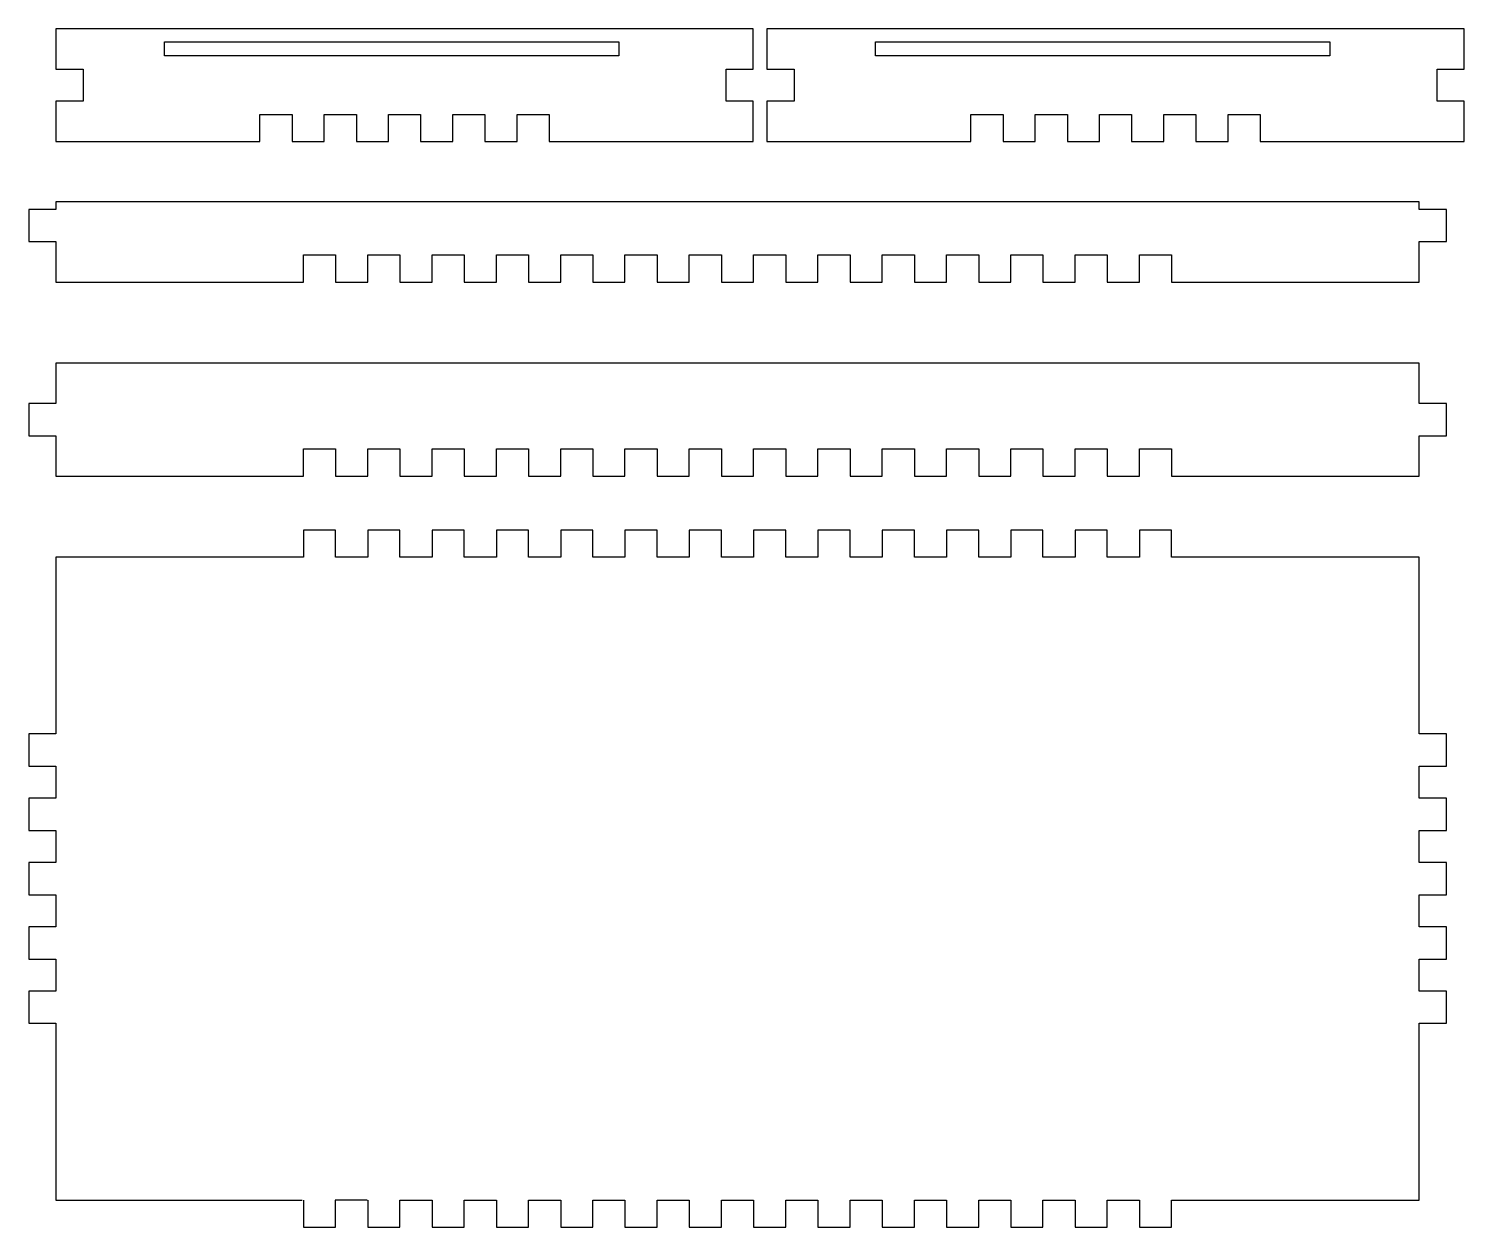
# Model space of a CAD drawing. Extents: x -5 to 263, y -5 to 219.
import ezdxf

# ---------------------------------------------------------------- set-up
doc = ezdxf.new("R2010")
doc.units = 0
doc.layers.get('0').update_dxf_attribs({"linetype": 'CONTINUOUS'})

msp = doc.modelspace()

# ---------------------------------------------------------------- linework, layer by layer
at = {"color": 7}
for points in [[(38.07, 202.63), (44.07, 202.63), (44.07, 197.56), (50.07, 197.56), (50.07, 202.63), (56.07, 202.63), (56.07, 197.56), (62.07, 197.56), (62.07, 202.63), (68.07, 202.63), (68.07, 197.56), (74.07, 197.56), (74.07, 202.63), (80.07, 202.63), (80.07, 197.56), (86.07, 197.56), (86.07, 202.63), (92.07, 202.63), (92.07, 197.56), (130.14, 197.56), (130.14, 205.095), (125.07, 205.095), (125.07, 211.095), (130.14, 211.095), (130.14, 218.63), (0, 218.63), (0, 211.095), (5.06999, 211.095), (5.06999, 205.095), (0, 205.095), (0, 197.56), (38.07, 197.56), (38.07, 202.63)], [(170.745, 202.63), (176.745, 202.63), (176.745, 197.56), (182.745, 197.56), (182.745, 202.63), (188.745, 202.63), (188.745, 197.56), (194.745, 197.56), (194.745, 202.63), (200.745, 202.63), (200.745, 197.56), (206.745, 197.56), (206.745, 202.63), (212.745, 202.63), (212.745, 197.56), (218.745, 197.56), (218.745, 202.63), (224.745, 202.63), (224.745, 197.56), (262.815, 197.56), (262.815, 205.095), (257.745, 205.095), (257.745, 211.095), (262.815, 211.095), (262.815, 218.63), (132.675, 218.63), (132.675, 211.095), (137.745, 211.095), (137.745, 205.095), (132.675, 205.095), (132.675, 197.56), (170.745, 197.56), (170.745, 202.63)], [(20.28, 213.56), (20.28, 216.2), (105.07, 216.2), (105.07, 213.56), (20.28, 213.56)], [(152.955, 213.56), (152.955, 216.2), (237.745, 216.2), (237.745, 213.56), (152.955, 213.56)], [(46.2, 176.42), (52.2, 176.42), (52.2, 171.35), (58.2, 171.35), (58.2, 176.42), (64.2, 176.42), (64.2, 171.35), (70.2, 171.35), (70.2, 176.42), (76.2, 176.42), (76.2, 171.35), (82.2, 171.35), (82.2, 176.42), (88.2, 176.42), (88.2, 171.35), (94.2, 171.35), (94.2, 176.42), (100.2, 176.42), (100.2, 171.35), (106.2, 171.35), (106.2, 176.42), (112.2, 176.42), (112.2, 171.35), (118.2, 171.35), (118.2, 176.42), (124.2, 176.42), (124.2, 171.35), (130.2, 171.35), (130.2, 176.42), (136.2, 176.42), (136.2, 171.35), (142.2, 171.35), (142.2, 176.42), (148.2, 176.42), (148.2, 171.35), (154.2, 171.35), (154.2, 176.42), (160.2, 176.42), (160.2, 171.35), (166.2, 171.35), (166.2, 176.42), (172.2, 176.42), (172.2, 171.35), (178.2, 171.35), (178.2, 176.42), (184.2, 176.42), (184.2, 171.35), (190.2, 171.35), (190.2, 176.42), (196.2, 176.42), (196.2, 171.35), (202.2, 171.35), (202.2, 176.42), (208.2, 176.42), (208.2, 171.35), (254.4, 171.35), (254.4, 178.885), (259.47, 178.885), (259.47, 184.885), (254.4, 184.885), (254.4, 186.336), (0, 186.336), (0, 184.885), (-5.06999, 184.885), (-5.06999, 178.885), (0, 178.885), (0, 171.35), (46.2, 171.35), (46.2, 176.42)], [(46.2, 140.21), (52.2, 140.21), (52.2, 135.14), (58.2, 135.14), (58.2, 140.21), (64.2, 140.21), (64.2, 135.14), (70.2, 135.14), (70.2, 140.21), (76.2, 140.21), (76.2, 135.14), (82.2, 135.14), (82.2, 140.21), (88.2, 140.21), (88.2, 135.14), (94.2, 135.14), (94.2, 140.21), (100.2, 140.21), (100.2, 135.14), (106.2, 135.14), (106.2, 140.21), (112.2, 140.21), (112.2, 135.14), (118.2, 135.14), (118.2, 140.21), (124.2, 140.21), (124.2, 135.14), (130.2, 135.14), (130.2, 140.21), (136.2, 140.21), (136.2, 135.14), (142.2, 135.14), (142.2, 140.21), (148.2, 140.21), (148.2, 135.14), (154.2, 135.14), (154.2, 140.21), (160.2, 140.21), (160.2, 135.14), (166.2, 135.14), (166.2, 140.21), (172.2, 140.21), (172.2, 135.14), (178.2, 135.14), (178.2, 140.21), (184.2, 140.21), (184.2, 135.14), (190.2, 135.14), (190.2, 140.21), (196.2, 140.21), (196.2, 135.14), (202.2, 135.14), (202.2, 140.21), (208.2, 140.21), (208.2, 135.14), (254.4, 135.14), (254.4, 142.675), (259.47, 142.675), (259.47, 148.675), (254.4, 148.675), (254.4, 156.21), (0, 156.21), (0, 148.675), (-5.06999, 148.675), (-5.06999, 142.675), (0, 142.675), (0, 135.14), (46.2, 135.14), (46.2, 140.21)], [(64.2, -5.06999), (64.2, 0), (70.2, 0), (70.2, -5.06999), (76.2, -5.06999), (76.2, 0), (82.2, 0), (82.2, -5.06999), (88.2, -5.06999), (88.2, 0), (94.2, 0), (94.2, -5.06999), (100.2, -5.06999), (100.2, 0), (106.2, 0), (106.2, -5.06999), (112.2, -5.06999), (112.2, 0), (118.2, 0), (118.2, -5.06999), (124.2, -5.06999), (124.2, 0), (130.2, 0), (130.2, -5.06999), (136.2, -5.06999), (136.2, 0), (142.2, 0), (142.2, -5.06999), (148.2, -5.06999), (148.2, 0), (154.2, 0), (154.2, -5.06999), (160.2, -5.06999), (160.2, 0), (166.2, 0), (166.2, -5.06999), (172.2, -5.06999), (172.2, 0), (178.2, 0), (178.2, -5.06999), (184.2, -5.06999), (184.2, 0), (190.2, 0), (190.2, -5.06999), (196.2, -5.06999), (196.2, 0), (202.2, 0), (202.2, -5.06999), (208.2, -5.06999), (208.2, 0), (254.4, 0), (254.4, 33), (259.47, 33), (259.47, 39), (254.4, 39), (254.4, 45), (259.47, 45), (259.47, 51), (254.4, 51), (254.4, 57), (259.47, 57), (259.47, 63), (254.4, 63), (254.4, 69), (259.47, 69), (259.47, 75), (254.4, 75), (254.4, 81), (259.47, 81), (259.47, 87), (254.4, 87), (254.4, 120), (208.2, 120), (208.2, 125.07), (202.2, 125.07), (202.2, 120), (196.2, 120), (196.2, 125.07), (190.2, 125.07), (190.2, 120), (184.2, 120), (184.2, 125.07), (178.2, 125.07), (178.2, 120), (172.2, 120), (172.2, 125.07), (166.2, 125.07), (166.2, 120), (160.2, 120), (160.2, 125.07), (154.2, 125.07), (154.2, 120), (148.2, 120), (148.2, 125.07), (142.2, 125.07), (142.2, 120), (136.2, 120), (136.2, 125.07), (130.2, 125.07), (130.2, 120), (124.2, 120), (124.2, 125.07), (118.2, 125.07), (118.2, 120), (112.2, 120), (112.2, 125.07), (106.2, 125.07), (106.2, 120), (100.2, 120), (100.2, 125.07), (94.2, 125.07), (94.2, 120), (88.2, 120), (88.2, 125.07), (82.2, 125.07), (82.2, 120), (76.2, 120), (76.2, 125.07), (70.2, 125.07), (70.2, 120), (64.2, 120), (64.2, 125.07), (58.2, 125.07), (58.2, 120), (52.2, 120), (52.2, 125.07), (46.2, 125.07), (46.2, 120), (0, 120), (0, 87), (-5.06999, 87), (-5.06999, 81), (0, 81), (0, 75), (-5.06999, 75), (-5.06999, 69), (0, 69), (0, 63), (-5.06999, 63), (-5.06999, 57), (0, 57), (0, 51), (-5.06999, 51), (-5.06999, 45), (0, 45), (0, 39), (-5.06999, 39), (-5.06999, 33), (0, 33), (0, 0), (45.93639, 0)], [(46.2, 0), (46.2, -5.06999), (52.2, -5.06999), (52.2, 0)], [(58.09597, 0), (52.09597, 0)], [(58.2, 0), (58.2, -5.06999), (64.2, -5.06999)]]:
    msp.add_lwpolyline(points, dxfattribs=at)

doc.saveas('drawing.dxf')
